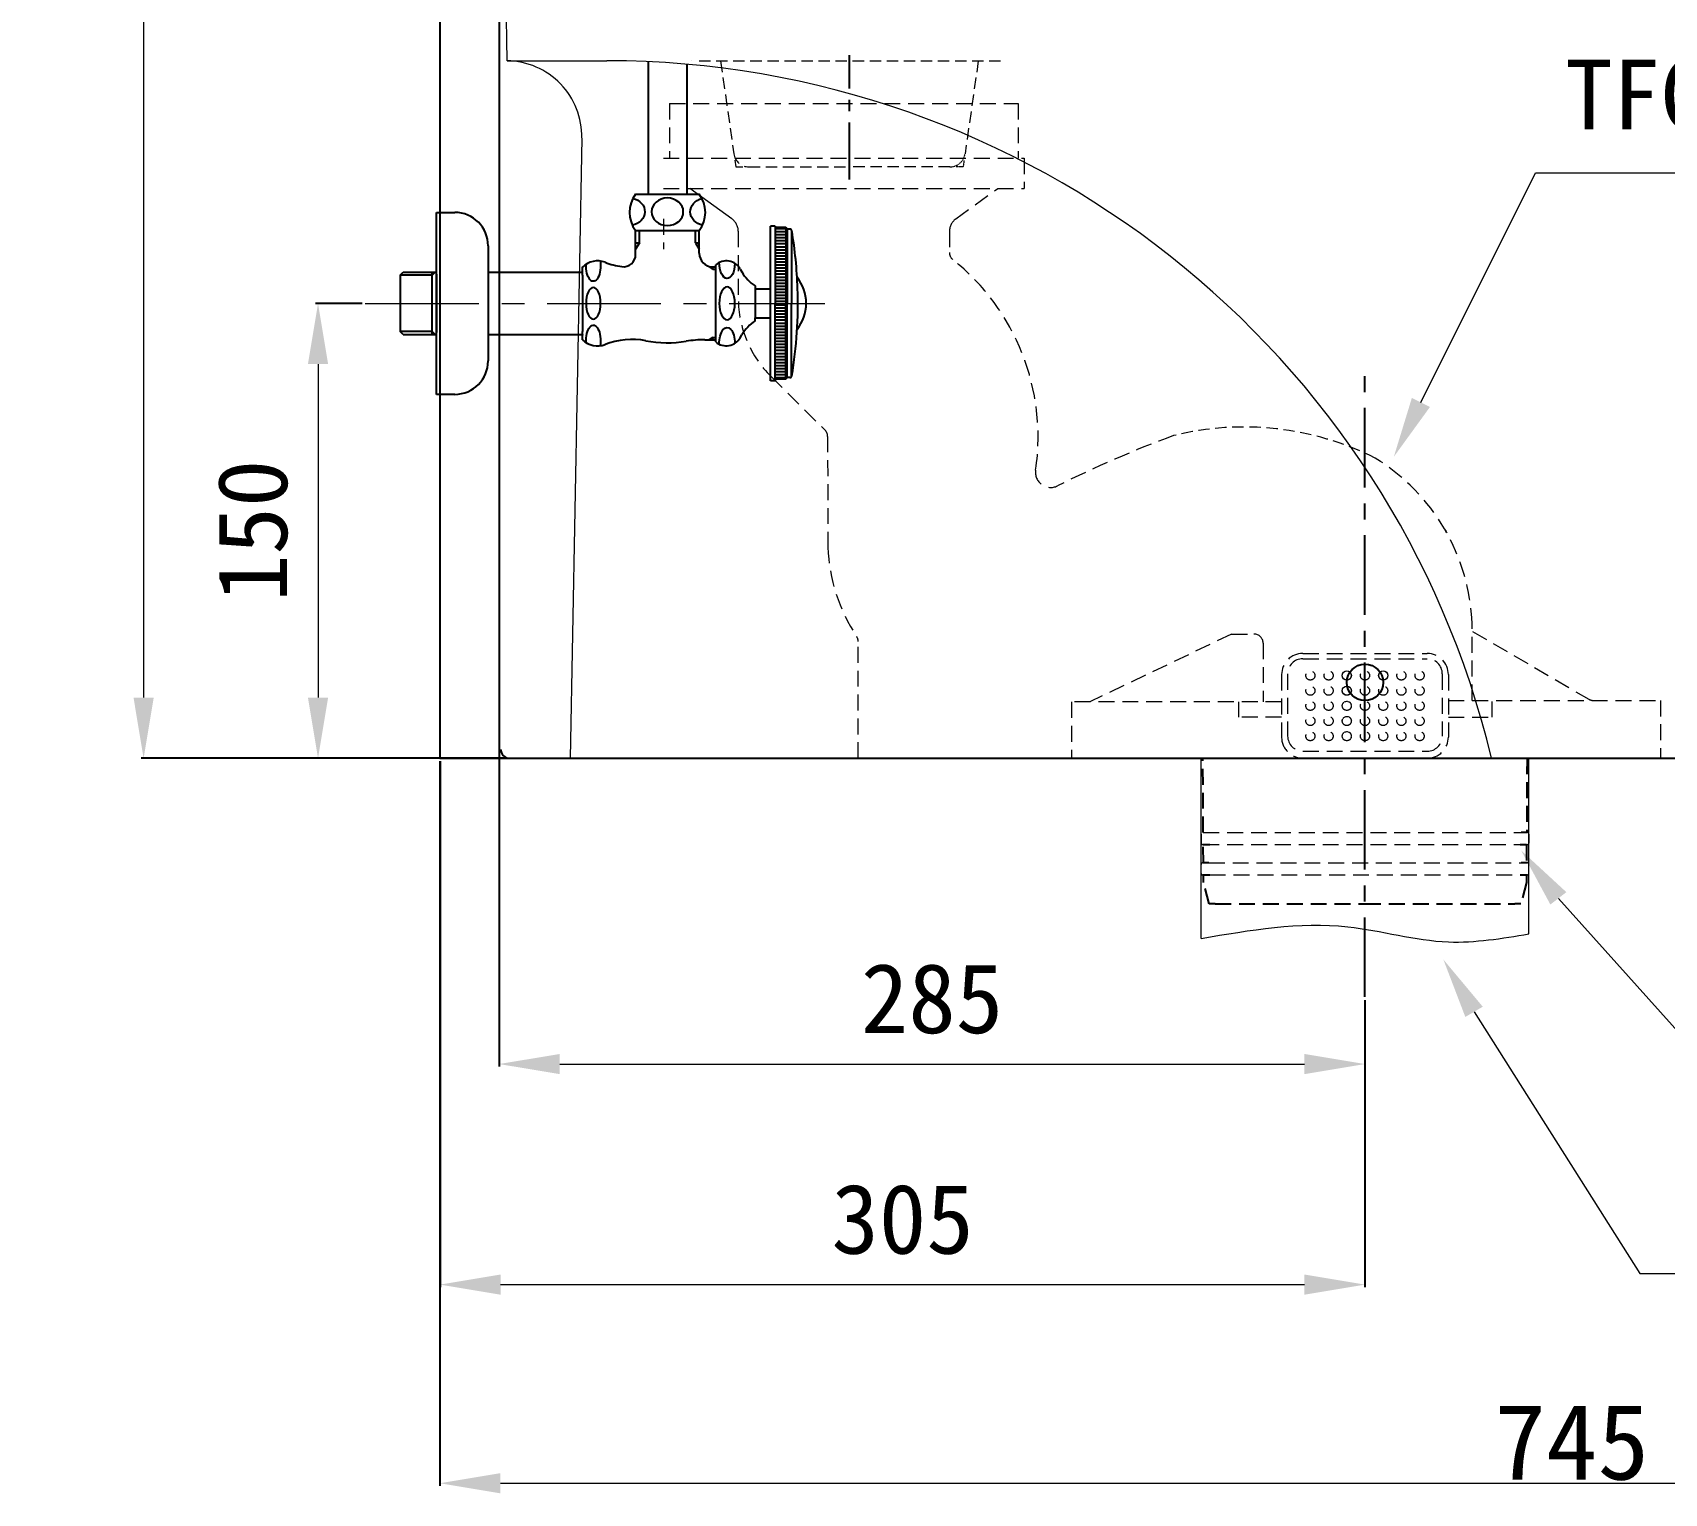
# Model space of a CAD drawing. Extents: x -1426 to 1181, y -346 to 1940.
# Drawn here: x -1426 to -888, y -346 to 136 of the extents above; entities that cross this region are included whole.
import ezdxf

# ---------------------------------------------------------------- set-up
doc = ezdxf.new("R2010")
doc.units = 0
doc.header["$LTSCALE"] = 3
doc.header["$MEASUREMENT"] = 0
doc.linetypes.add('CENTER', pattern=[2, 1.25, -0.25, 0.25, -0.25])
doc.linetypes.add('HIDDEN', pattern=[0.375, 0.25, -0.125])
doc.layers.get('0').update_dxf_attribs({"linetype": 'CONTINUOUS'})
doc.layers.get('DEFPOINTS').update_dxf_attribs({"linetype": 'CONTINUOUS'})
for name, color, linetype, lineweight in [('1', 1, 'CENTER', 5), ('2', 2, 'HIDDEN', 9), ('3', 3, 'CONTINUOUS', 15)]:
    doc.layers.add(name, color=color, linetype=linetype, lineweight=lineweight)
for name, color, linetype in [('4', 4, 'CONTINUOUS'), ('6', 6, 'CONTINUOUS'), ('CENTER', 2, 'CENTER')]:
    doc.layers.add(name, color=color, linetype=linetype)
doc.styles.add('ROMANS', font='romans', dxfattribs={"height": 10.144927})
doc.dimstyles.get("Standard").update_dxf_attribs({"dimtxt": 0.18, "dimasz": 0.18, "dimexe": 0.18, "dimexo": 0.0625, "dimgap": 0.09, "dimtad": 0, "dimtih": 1, "dimtoh": 1, "dimdec": 4, "dimzin": 0, "dimdsep": 46, "dimtxsty": 'Standard', "dimcen": 0.09, "dimadec": 0, "dimazin": 0, "dimtfac": 1, "dimtdec": 4, "dimtofl": 0, "dimtmove": 0, "dimatfit": 3, "dimfxl": 0, "dimtolj": 1, "dimtzin": 0, "dimarcsym": 0})

# ---------------------------------------------------------------- blocks, each defined once
blk = doc.blocks.new('*D9')
at = {"color": 3, "linetype": 'Continuous', "lineweight": -2}
for p, q in [((-1317.22, 46.39), (-1332.58, 46.39)), ((-1292.56, -103.61), (-1332.58, -103.61))]:
    blk.add_line(p, q, dxfattribs=at)
at = {"color": 3, "linetype": 'Continuous', "lineweight": 0}
blk.add_line((-1331.78, 26.39), (-1331.78, -83.61), dxfattribs=at)
at = {"color": 3, "linetype": 'Continuous'}
for points in [[(-1335.11, 26.39), (-1328.45, 26.39), (-1331.78, 46.39)], [(-1335.11, -83.61), (-1328.45, -83.61), (-1331.78, -103.61)]]:
    blk.add_solid(points, dxfattribs=at)
at = {"layer": 'DEFPOINTS', "color": 0, "linetype": 'Continuous'}
for p in [(-1316.22, 46.39), (-1331.78, -103.61), (-1291.56, -103.61)]:
    blk.add_point(p, dxfattribs=at)
at = {"color": 2, "linetype": 'Continuous', "lineweight": 5, "insert": (-1353.28, -28.61), "char_height": 23, "attachment_point": 5, "rotation": 90}
blk.add_mtext('\\A1;150', dxfattribs=at)
blk = doc.blocks.new('*D10')
at = {"color": 3, "linetype": 'Continuous', "lineweight": -2}
for p, q in [((-1272.06, 266.13), (-1272.06, -205.26)), ((-986.56, -183.34), (-986.56, -205.26))]:
    blk.add_line(p, q, dxfattribs=at)
at = {"color": 3, "linetype": 'Continuous', "lineweight": 0}
blk.add_line((-1252.06, -204.46), (-1006.56, -204.46), dxfattribs=at)
at = {"color": 3, "linetype": 'Continuous'}
for points in [[(-1252.06, -201.13), (-1252.06, -207.79), (-1272.06, -204.46)], [(-1006.56, -201.13), (-1006.56, -207.79), (-986.56, -204.46)]]:
    blk.add_solid(points, dxfattribs=at)
at = {"layer": 'DEFPOINTS', "color": 0, "linetype": 'Continuous'}
for p in [(-1272.06, 267.13), (-986.56, -182.34), (-986.56, -204.46)]:
    blk.add_point(p, dxfattribs=at)
at = {"color": 2, "linetype": 'Continuous', "lineweight": 5, "insert": (-1129.31, -182.96), "char_height": 23, "attachment_point": 5}
blk.add_mtext('\\A1;285', dxfattribs=at)
blk = doc.blocks.new('*D11')
at = {"color": 3, "linetype": 'Continuous', "lineweight": -2}
for p, q in [((-1291.56, -104.61), (-1291.56, -277.99)), ((-986.56, -183.34), (-986.56, -277.99))]:
    blk.add_line(p, q, dxfattribs=at)
at = {"color": 3, "linetype": 'Continuous', "lineweight": 0}
blk.add_line((-1271.56, -277.19), (-1006.56, -277.19), dxfattribs=at)
at = {"color": 3, "linetype": 'Continuous'}
for points in [[(-1271.56, -273.86), (-1271.56, -280.52), (-1291.56, -277.19)], [(-1006.56, -273.86), (-1006.56, -280.52), (-986.56, -277.19)]]:
    blk.add_solid(points, dxfattribs=at)
at = {"layer": 'DEFPOINTS', "color": 0, "linetype": 'Continuous'}
for p in [(-1291.56, -103.61), (-986.56, -182.34), (-986.56, -277.19)]:
    blk.add_point(p, dxfattribs=at)
at = {"color": 2, "linetype": 'Continuous', "lineweight": 5, "insert": (-1139.03, -255.69), "char_height": 23, "attachment_point": 5}
blk.add_mtext('\\A1;305', dxfattribs=at)
blk = doc.blocks.new('*D17')
at = {"color": 3, "lineweight": -2}
for p, q in [((-1246.79, 461.81), (-1390.09, 461.81)), ((-1269.56, -103.61), (-1390.09, -103.61))]:
    blk.add_line(p, q, dxfattribs=at)
at = {"color": 3, "linetype": 'Continuous', "lineweight": 0}
blk.add_line((-1389.29, 441.81), (-1389.29, -83.61), dxfattribs=at)
at = {"color": 3}
for points in [[(-1392.62, 441.81), (-1385.96, 441.81), (-1389.29, 461.81)], [(-1392.62, -83.61), (-1385.96, -83.61), (-1389.29, -103.61)]]:
    blk.add_solid(points, dxfattribs=at)
at = {"layer": 'DEFPOINTS', "color": 0}
for p in [(-1245.79, 461.81), (-1389.29, -103.61), (-1268.56, -103.61)]:
    blk.add_point(p, dxfattribs=at)
at = {"color": 2, "insert": (-1410.79, 227.49), "char_height": 23, "attachment_point": 5, "rotation": 90}
blk.add_mtext('\\A1;565', dxfattribs=at)
blk = doc.blocks.new('*D22')
at = {"color": 3, "lineweight": -2}
for p, q in [((-545.1, 267.17), (-545.1, -343.5)), ((-1291.64, -104.61), (-1291.64, -343.5))]:
    blk.add_line(p, q, dxfattribs=at)
at = {"color": 3, "linetype": 'Continuous', "lineweight": 0}
blk.add_line((-1271.64, -342.7), (-565.1, -342.7), dxfattribs=at)
at = {"color": 3}
for points in [[(-1271.64, -339.37), (-1271.64, -346.03), (-1291.64, -342.7)], [(-565.1, -339.37), (-565.1, -346.03), (-545.1, -342.7)]]:
    blk.add_solid(points, dxfattribs=at)
at = {"layer": 'DEFPOINTS', "color": 0}
for p in [(-545.1, 268.17), (-1291.64, -103.61), (-545.1, -342.7)]:
    blk.add_point(p, dxfattribs=at)
at = {"color": 2, "insert": (-918.37, -329.2), "char_height": 25, "attachment_point": 5}
blk.add_mtext('\\A1;745', dxfattribs=at)

msp = doc.modelspace()

# ---------------------------------------------------------------- linework, layer by layer
at = {"color": 7, "linetype": 'HIDDEN', "ltscale": 3}
msp.add_line((-1208.48, 126.39), (-1208.48, 126.39), dxfattribs=at)
at = {"color": 1, "linetype": 'CENTER', "ltscale": 5}
msp.add_line((-1156.56, 87.29), (-1156.56, 128.19), dxfattribs=at)
at = {"color": 2, "linetype": 'HIDDEN', "lineweight": 0, "ltscale": 7}
for p, q in [((-1215.91, 112.29), (-1100.91, 112.29)), ((-1215.91, 112.29), (-1215.91, 94.29)), ((-1100.91, 112.29), (-1100.91, 94.29)), ((-1217.91, 94.29), (-1098.91, 94.29)), ((-1098.91, 94.29), (-1098.91, 84.29)), ((-1217.91, 84.29), (-1098.91, 84.29)), ((-1121.51, 74.23), (-1107.61, 84.29)), ((-1217.91, 74.29), (-1217.91, 64.29)), ((-1193.21, 70.18), (-1193.19, 46.95)), ((-1123.58, 70.2), (-1123.61, 63.21)), ((-1182.51, 22.37), (-1164.64, 4.64)), ((-1163.75, 2.52), (-1163.69, -34.02)), ((-1030.57, -62.65), (-1077.28, -85.05)), ((-1030.57, -62.65), (-1023.16, -62.65)), ((-951.27, -84.55), (-951.27, -59.32)), ((-951.07, -61.85), (-912.78, -84.14)), ((-1153.68, -103.61), (-1153.68, -65.12)), ((-1020.16, -65.65), (-1020.16, -85.05)), ((-1007.06, -69.05), (-966.06, -69.05)), ((-1007.06, -70.8), (-966.06, -70.8)), ((-1014.06, -76.05), (-1014.06, -96.61)), ((-1012.06, -75.8), (-1012.06, -96.3)), ((-961.06, -75.8), (-961.06, -96.3)), ((-959.06, -76.05), (-959.06, -96.61)), ((-1014.07, -85.05), (-1083.33, -85.05)), ((-1083.33, -85.05), (-1083.33, -103.61)), ((-1028.23, -85.05), (-1028.23, -90.11)), ((-959.06, -84.55), (-889.17, -84.55)), ((-944.68, -90.11), (-944.68, -84.55)), ((-889.17, -84.55), (-889.17, -103.61)), ((-1014.07, -90.11), (-1028.23, -90.11)), ((-959.06, -90.11), (-944.68, -90.11)), ((-1007.06, -101.3), (-966.06, -101.3)), ((-1039.89, -128.11), (-933.05, -128.11)), ((-1039.87, -132.11), (-1040.08, -132.11)), ((-1039.87, -132.11), (-933.05, -132.11)), ((-1038.06, -138.11), (-935.06, -138.11)), ((-1037.76, -142.11), (-935.36, -142.11))]:
    msp.add_line(p, q, dxfattribs=at)
at = {"color": 2}
for p, q in [((-1151.56, -103.61), (-1041.88, -103.61)), ((-947.55, -103.61), (-651.56, -103.61))]:
    msp.add_line(p, q, dxfattribs=at)
at = {"color": 3, "linetype": 'Continuous', "lineweight": 0}
for p, q in [((-1040.58, -163.04), (-1040.58, -103.61)), ((-932.55, -161.54), (-932.55, -103.61))]:
    msp.add_line(p, q, dxfattribs=at)
at = {"color": 2, "linetype": 'HIDDEN', "ltscale": 7}
for p, q in [((-1039.89, -128.11), (-1040, -103.61)), ((-933.13, -103.61), (-933.24, -128.11)), ((-933.24, -128.11), (-935.06, -128.11)), ((-1039.87, -132.11), (-1037.76, -132.11)), ((-1039.84, -138.11), (-1039.87, -132.11)), ((-935.36, -132.11), (-933.26, -132.11)), ((-933.26, -132.11), (-933.29, -138.11)), ((-1038.06, -138.11), (-1040.08, -138.11)), ((-933.05, -138.11), (-935.06, -138.11)), ((-1040.08, -142.11), (-1037.76, -142.11)), ((-1039.81, -144.61), (-1039.83, -142.11)), ((-1037.96, -151.61), (-1039.81, -144.61)), ((-935.36, -142.11), (-933.05, -142.11)), ((-933.31, -144.61), (-935.16, -151.61)), ((-933.3, -142.11), (-933.31, -144.61)), ((-1035.96, -151.61), (-1037.96, -151.61)), ((-1035.96, -151.61), (-986.56, -151.61)), ((-986.56, -151.61), (-937.16, -151.61)), ((-935.16, -151.61), (-937.16, -151.61))]:
    msp.add_line(p, q, dxfattribs=at)
at = {"color": 2, "linetype": 'Continuous', "lineweight": 0}
for p, q in [((-1040.58, -128.61), (-1040.58, -131.61)), ((-932.55, -128.61), (-932.55, -131.61))]:
    msp.add_line(p, q, dxfattribs=at)
at = {"color": 2, "linetype": 'HIDDEN', "lineweight": 0, "ltscale": 7}
for centre in [(-1004.56, -76.33), (-1004.56, -81.33), (-1004.56, -86.33), (-1004.56, -91.33), (-1004.56, -96.33)]:
    msp.add_circle(centre, 1.5, dxfattribs=at)
at = {"color": 7}
msp.add_circle((-986.56, -78.61), 6, dxfattribs=at)
msp.add_circle((-986.56, -78.61), 6, dxfattribs=at)
at = {"color": 2, "linetype": 'HIDDEN', "lineweight": 0, "ltscale": 7}
for centre, radius, start, end in [((-1198.21, 70.17), 5, 0.0447, 54.1067), ((-1118.58, 70.18), 5, 125.8861, 179.7556), ((-1120.61, 63.19), 3, 179.7556, 231.4151), ((-1169.11, 2.41), 74.76, 351.5468, 51.4151), ((-1156.8, 48.15), 36.41, 181.8849, 225.0733), ((-1166.75, 2.51), 3, 0.0895, 45.2408), ((-918.62, -352.66), 378.84, 110.2437, 116.5549), ((-1018.22, -61.76), 67, 2.0828, 58.4605), ((-1090.22, -9.32), 5, 171.5468, 296.5549), ((-1105.62, -31.51), 58.13, 182.4762, 213.3534), ((-1156.68, -65.12), 3, 0, 33.3534), ((-1023.16, -65.65), 3, 0, 90), ((-1007.06, -76.05), 7, 90, 180), ((-966.06, -76.05), 7, 360, 90), ((-1007.06, -75.8), 5, 90, 180), ((-966.06, -75.8), 5, 0, 90), ((-911.27, -81.55), 3, 239.7939, 270), ((-1007.06, -96.61), 7, 179.7381, 270), ((-1007.06, -96.3), 5, 180, 270), ((-966.06, -96.3), 5, 270, 0), ((-966.06, -96.61), 7, 270, 0), ((-933.05, -128.61), 0.5, 0, 90), ((-1040.08, -131.61), 0.5, 180, 270), ((-933.05, -131.61), 0.5, 270, 360), ((-1040.08, -138.61), 0.5, 90, 180), ((-933.05, -138.61), 0.5, 0, 90), ((-1040.08, -141.61), 0.5, 180, 270), ((-933.05, -141.61), 0.5, 270, 0)]:
    msp.add_arc(centre, radius, start, end, dxfattribs=at)
at = {"color": 2, "linetype": 'HIDDEN', "lineweight": 0, "ltscale": 5}
msp.add_arc((-1026.46, -90.64), 96.26, 63.2809, 103.9725, dxfattribs=at)
at = {"color": 7}
msp.add_arc((-1268.56, -100.61), 3, 180, 270, dxfattribs=at)
at = {"color": 3, "linetype": 'Continuous', "lineweight": 0}
msp.add_spline([(-1040.58, -163.04), (-992.26, -159.2), (-959.01, -164.17), (-932.55, -161.54)], degree=3, dxfattribs=at)
at = {"layer": '1', "color": 7, "linetype": 'ByBlock'}
for p, q in [((-1269.4, 126.39), (-1271.45, 268.37)), ((-1269.4, 126.39), (-1236.56, 126.39)), ((-1244.82, 100.92), (-1248.63, -103.61)), ((-1248.63, -103.61), (-695.63, -103.61))]:
    msp.add_line(p, q, dxfattribs=at)
at = {"layer": '1', "color": 252, "linetype": 'Continuous'}
msp.add_line((-1195.32, 74.25), (-1209.21, 84.29), dxfattribs=at)
at = {"layer": '1', "linetype": 'CENTER', "ltscale": 10}
msp.add_line((-1316.22, 46.39), (-1164.68, 46.39), dxfattribs=at)
at = {"layer": '1', "color": 2, "linetype": 'HIDDEN', "ltscale": 7}
for centre in [(-998.56, -76.33), (-998.56, -76.33), (-992.56, -76.33), (-986.56, -76.33), (-980.56, -76.33), (-974.56, -76.33), (-974.56, -76.33), (-968.56, -76.33), (-968.56, -76.33), (-998.56, -81.33), (-998.56, -81.33), (-992.56, -81.33), (-986.56, -81.33), (-980.56, -81.33), (-980.56, -81.33), (-974.56, -81.33), (-974.56, -81.33), (-968.56, -81.33), (-968.56, -81.33), (-998.56, -86.33), (-998.56, -86.33), (-992.56, -86.33), (-986.56, -86.33), (-980.56, -86.33), (-980.56, -86.33), (-974.56, -86.33), (-974.56, -86.33), (-968.56, -86.33), (-968.56, -86.33), (-998.56, -91.33), (-998.56, -91.33), (-992.56, -91.33), (-986.56, -91.33), (-980.56, -91.33), (-980.56, -91.33), (-974.56, -91.33), (-974.56, -91.33), (-968.56, -91.33), (-968.56, -91.33), (-998.56, -96.33), (-998.56, -96.33), (-992.56, -96.33), (-986.56, -96.33), (-980.56, -96.33), (-980.56, -96.33), (-974.56, -96.33), (-974.56, -96.33), (-968.56, -96.33), (-968.56, -96.33)]:
    msp.add_circle(centre, 1.5, dxfattribs=at)
at = {"layer": '1', "color": 2, "linetype": 'Continuous'}
for centre in [(-992.56, -76.33), (-980.56, -76.33), (-992.56, -81.33)]:
    msp.add_circle(centre, 1.5, dxfattribs=at)
at = {"layer": '1', "color": 2, "linetype": 'HIDDEN', "ltscale": 0.3}
for centre in [(-992.56, -86.33), (-992.56, -91.33), (-992.56, -96.33)]:
    msp.add_circle(centre, 1.5, dxfattribs=at)
at = {"layer": '1', "color": 7, "linetype": 'ByBlock'}
for centre, radius, start, end in [((-1269.82, 101.39), 25, 358.9352, 89.0423), ((-1236.56, -173.61), 300, 13.4934, 90)]:
    msp.add_arc(centre, radius, start, end, dxfattribs=at)
at = {"layer": '1', "color": 252, "linetype": 'Continuous'}
msp.add_open_spline([(-960.54, -27.63), (-960.21, -28.18), (-959.89, -28.73), (-959.58, -29.29)], degree=3, dxfattribs=at)
msp.add_open_spline([(-960.54, -27.63), (-960.21, -28.18), (-959.89, -28.73), (-959.58, -29.29)], degree=3, dxfattribs=at)
at = {"layer": '2', "color": 7, "linetype": 'HIDDEN', "lineweight": 0, "ltscale": 5}
for p, q in [((-1206.12, 126.39), (-1105.61, 126.39)), ((-1199.06, 126.39), (-1194.68, 95.68)), ((-1114.06, 126.39), (-1118.45, 95.68)), ((-1194.39, 93.66), (-1194.06, 91.39)), ((-1194.06, 91.39), (-1191.68, 91.39)), ((-1189.73, 91.39), (-1156.56, 91.39)), ((-1123.4, 91.39), (-1156.56, 91.39))]:
    msp.add_line(p, q, dxfattribs=at)
at = {"layer": '2', "color": 7, "linetype": 'HIDDEN', "lineweight": 0, "ltscale": 0.1}
for p, q in [((-1118.74, 93.66), (-1119.06, 91.39)), ((-1119.06, 91.39), (-1121.44, 91.39))]:
    msp.add_line(p, q, dxfattribs=at)
at = {"layer": '2', "color": 7, "linetype": 'HIDDEN', "lineweight": 0, "ltscale": 5}
msp.add_arc((-1189.73, 96.39), 5, 188.1301, 270, dxfattribs=at)
at = {"layer": '2', "color": 7, "linetype": 'HIDDEN', "lineweight": 0, "ltscale": 0.1}
msp.add_arc((-1123.4, 96.39), 5, 270, 351.8699, dxfattribs=at)
at = {"layer": '3', "linetype": 'Continuous', "lineweight": 5}
msp.add_lwpolyline([(-968.13, 13.7), (-930.38, 89.4), (-746.74, 89.4)], dxfattribs=at)
at = {"layer": '3', "color": 3}
msp.add_lwpolyline([(-922.8, -149.82), (-873.76, -204.47), (-706.44, -204.47)], dxfattribs=at)
at = {"layer": '3'}
msp.add_lwpolyline([(-950.6, -187.23), (-895.97, -273.54), (-598.47, -273.54)], dxfattribs=at)
at = {"layer": '3', "color": 7, "linetype": 'Continuous', "ltscale": 7}
msp.add_circle((-986.56, -78.61), 6, dxfattribs=at)
at = {"layer": '3'}
msp.add_solid([(-965.15, 12.21), (-977.05, -4.2), (-971.11, 15.19)], dxfattribs=at)
at = {"layer": '3', "color": 3}
for points in [[(-920.17, -147.77), (-935.06, -134.02), (-925.43, -151.86)], [(-953.48, -188.92), (-960.72, -169.98), (-947.73, -185.55)]]:
    msp.add_solid(points, dxfattribs=at)
at = {"layer": '4'}
for p, q in [((-1222.91, 126.08), (-1222.91, 82.39)), ((-1210.21, 125.23), (-1210.21, 82.39)), ((-1227.06, 82.39), (-1222.91, 82.39)), ((-1222.91, 82.39), (-1206.06, 82.39)), ((-1292.69, 16.39), (-1292.69, 76.39)), ((-1292.69, 76.39), (-1286.69, 76.39)), ((-1227.06, 70.39), (-1206.06, 70.39)), ((-1227.06, 62.47), (-1227.06, 70.39)), ((-1225.81, 66.39), (-1225.81, 70.39)), ((-1207.31, 66.39), (-1207.31, 70.39)), ((-1206.06, 62.89), (-1206.06, 70.39)), ((-1182.56, 70.89), (-1182.56, 71.89)), ((-1181.06, 71.89), (-1182.56, 71.89)), ((-1182.56, 46.39), (-1182.56, 70.89)), ((-1181.06, 71.69), (-1181.06, 71.89)), ((-1181.06, 71.69), (-1181.06, 46.39)), ((-1177.56, 70.97), (-1181.06, 70.97)), ((-1177.56, 69.97), (-1181.06, 69.97)), ((-1177.56, 71.39), (-1180.76, 71.39)), ((-1177.06, 70.89), (-1177.56, 71.39)), ((-1177.56, 71.39), (-1177.56, 46.39)), ((-1176.24, 70.89), (-1177.06, 70.89)), ((-1177.06, 70.89), (-1177.06, 46.39)), ((-1175.65, 70.39), (-1175.65, 46.39)), ((-1275.69, 65.39), (-1275.69, 27.39)), ((-1227.06, 66.39), (-1225.81, 66.39)), ((-1225.81, 66.39), (-1227.06, 64.22)), ((-1207.31, 66.39), (-1206.06, 66.39)), ((-1207.31, 66.39), (-1206.06, 64.22)), ((-1177.56, 68.97), (-1181.06, 68.97)), ((-1177.56, 67.97), (-1181.06, 67.97)), ((-1177.56, 66.97), (-1181.06, 66.97)), ((-1177.56, 65.97), (-1181.06, 65.97)), ((-1177.56, 64.97), (-1181.06, 64.97)), ((-1177.56, 63.97), (-1181.06, 63.97)), ((-1177.56, 62.97), (-1181.06, 62.97)), ((-1177.56, 61.97), (-1181.06, 61.97)), ((-1177.56, 60.97), (-1181.06, 60.97)), ((-1177.56, 59.97), (-1181.06, 59.97)), ((-1304.69, 55.64), (-1303.69, 56.64)), ((-1294.19, 55.64), (-1304.69, 55.64)), ((-1304.56, 37.14), (-1304.56, 55.64)), ((-1303.69, 56.64), (-1292.69, 56.64)), ((-1294.19, 55.64), (-1293.19, 56.64)), ((-1294.19, 36.14), (-1294.19, 56.64)), ((-1292.69, 56.02), (-1292.69, 36.75)), ((-1275.69, 56.64), (-1244.56, 56.64)), ((-1244.57, 55.64), (-1244.57, 58.39)), ((-1244.56, 55.64), (-1244.56, 37.14)), ((-1201.56, 57.64), (-1202.86, 58.58)), ((-1201.56, 58.39), (-1200.65, 58.39)), ((-1201.56, 57.64), (-1201.56, 58.39)), ((-1201.56, 57.64), (-1200.65, 57.64)), ((-1200.65, 58.39), (-1200.65, 59.11)), ((-1200.65, 34.39), (-1200.65, 58.39)), ((-1192.54, 57.71), (-1191.99, 56.75)), ((-1177.56, 58.97), (-1181.06, 58.97)), ((-1177.56, 57.97), (-1181.06, 57.97)), ((-1177.56, 56.97), (-1181.06, 56.97)), ((-1177.56, 55.97), (-1181.06, 55.97)), ((-1177.56, 54.97), (-1181.06, 54.97)), ((-1177.56, 53.97), (-1181.06, 53.97)), ((-1187.65, 52.12), (-1187.65, 51.14)), ((-1187.65, 51.14), (-1182.56, 51.14)), ((-1187.65, 51.14), (-1187.65, 41.64)), ((-1177.56, 52.97), (-1181.06, 52.97)), ((-1177.56, 51.97), (-1181.06, 51.97)), ((-1177.56, 50.97), (-1181.06, 50.97)), ((-1177.56, 49.97), (-1181.06, 49.97)), ((-1177.56, 48.97), (-1181.06, 48.97)), ((-1182.56, 20.89), (-1182.56, 46.39)), ((-1177.56, 47.97), (-1181.06, 47.97)), ((-1177.56, 46.97), (-1181.06, 46.97)), ((-1181.06, 21.09), (-1181.06, 46.39)), ((-1177.56, 45.8), (-1181.06, 45.8)), ((-1177.56, 44.8), (-1181.06, 44.8)), ((-1177.56, 43.8), (-1181.06, 43.8)), ((-1177.56, 21.39), (-1177.56, 46.39)), ((-1177.06, 21.89), (-1177.06, 46.39)), ((-1175.65, 22.39), (-1175.65, 46.39)), ((-1187.65, 40.65), (-1187.65, 41.64)), ((-1187.65, 41.64), (-1182.56, 41.64)), ((-1177.56, 42.8), (-1181.06, 42.8)), ((-1177.56, 41.8), (-1181.06, 41.8)), ((-1177.56, 40.8), (-1181.06, 40.8)), ((-1177.56, 39.8), (-1181.06, 39.8)), ((-1177.56, 38.8), (-1181.06, 38.8)), ((-1177.56, 37.8), (-1181.06, 37.8)), ((-1294.19, 37.14), (-1304.69, 37.14)), ((-1303.69, 36.14), (-1304.69, 37.14)), ((-1303.69, 36.14), (-1292.69, 36.14)), ((-1293.19, 36.14), (-1294.19, 37.14)), ((-1275.69, 36.14), (-1244.56, 36.14)), ((-1244.56, 34.39), (-1244.56, 37.14)), ((-1244.56, 36.14), (-1244.56, 35.95)), ((-1244.56, 34.39), (-1244.56, 35.95)), ((-1204.28, 34.39), (-1200.65, 34.39)), ((-1201.56, 35.14), (-1202.86, 34.39)), ((-1201.56, 35.14), (-1200.65, 35.14)), ((-1201.56, 34.39), (-1201.56, 35.14)), ((-1200.65, 33.67), (-1200.65, 34.39)), ((-1192.54, 35.06), (-1191.99, 36.02)), ((-1177.56, 36.8), (-1181.06, 36.8)), ((-1177.56, 35.8), (-1181.06, 35.8)), ((-1177.56, 34.8), (-1181.06, 34.8)), ((-1177.56, 33.8), (-1181.06, 33.8)), ((-1177.56, 32.8), (-1181.06, 32.8)), ((-1177.56, 31.8), (-1181.06, 31.8)), ((-1177.56, 30.8), (-1181.06, 30.8)), ((-1177.56, 29.8), (-1181.06, 29.8)), ((-1177.56, 28.8), (-1181.06, 28.8)), ((-1177.56, 27.8), (-1181.06, 27.8)), ((-1177.56, 26.8), (-1181.06, 26.8)), ((-1177.56, 25.8), (-1181.06, 25.8)), ((-1177.56, 24.8), (-1181.06, 24.8)), ((-1177.56, 23.8), (-1181.06, 23.8)), ((-1177.56, 22.8), (-1181.06, 22.8)), ((-1177.56, 21.8), (-1181.06, 21.8)), ((-1177.06, 21.89), (-1177.56, 21.39)), ((-1176.24, 21.89), (-1177.06, 21.89)), ((-1286.69, 16.39), (-1292.69, 16.39)), ((-1181.06, 20.89), (-1182.56, 20.89)), ((-1181.06, 20.89), (-1181.06, 21.09)), ((-1177.56, 21.39), (-1180.76, 21.39))]:
    msp.add_line(p, q, dxfattribs=at)
for centre, radius, start, end in [((-1219.06, 76.39), 10, 143.1301, 216.8699), ((-1214.06, 76.39), 10, 323.1301, 36.8699), ((-1286.69, 65.39), 11, 0, 90), ((-1180.76, 71.69), 0.3, 180, 270), ((-1176.24, 70.19), 0.7, 9.4934, 90), ((-1318.56, 46.39), 145, 1.9431, 9.4934), ((-1239.66, 53.39), 7, 69.0339, 134.5129), ((-1228.27, 83.11), 24.83, 249.0339, 262.2883), ((-1231.06, 62.47), 4, 262.2883, 0), ((-1201.56, 62.89), 4.5, 180, 270), ((-1197.18, 55.03), 5.36, 30, 130.4306), ((-1179.86, 63.75), 14, 210, 236.1902), ((-1184.82, 46.34), 14, 0.2473, 38.2141), ((-1318.56, 46.39), 145, 350.5066, 1.9431), ((-1184.82, 46.46), 14, 321.7859, 359.7527), ((-1179.86, 29.02), 14, 123.8098, 150), ((-1239.66, 39.38), 7, 225.5, 290.9661), ((-1228.27, 9.66), 24.83, 79.2627, 110.9661), ((-1216.56, 71.39), 38, 259.2627, 279.3048), ((-1204.28, -3.61), 38, 90, 99.3048), ((-1197.18, 37.74), 5.36, 229.5694, 330), ((-1286.69, 27.39), 11, 270, 0), ((-1176.24, 22.59), 0.7, 270, 350.5066), ((-1180.76, 21.09), 0.3, 90, 180)]:
    msp.add_arc(centre, radius, start, end, dxfattribs=at)
at = {"layer": '4', "extrusion": (0, 0, -1)}
for centre, major_axis, ratio, start_param, end_param in [((-1229.25, 76.61), (-5.23, 0), 0.866391, 1.824119, 4.49897), ((-1203.79, 76.61), (-5.23, 0), 0.866391, -1.341088, 1.301465), ((-1241, 58.89), (0, 5.22), 0.46009, 1.292018, 4.793095), ((-1196.89, 59.98), (0, 5.4), 0.478204, 1.649187, 4.692658), ((-1241, 33.97), (0, 5.22), 0.46009, 4.613779, 8.15122), ((-1196.89, 33.07), (0, 5.4), 0.478204, 4.6817, 7.825213)]:
    msp.add_ellipse(centre, major_axis=major_axis, ratio=ratio, start_param=start_param, end_param=end_param, dxfattribs=at)
for centre, major_axis, ratio in [((-1216.56, 76.61), (-5.23, 0), 0.866391), ((-1241, 46.39), (0, -5.22), 0.46009), ((-1196.89, 46.39), (0, -5.4), 0.478204)]:
    msp.add_ellipse(centre, major_axis=major_axis, ratio=ratio, dxfattribs=at)
at = {"layer": '6'}
for p, q in [((-1291.64, 1801.39), (-1291.64, -103.61)), ((-1291.64, -103.61), (605.76, -103.61))]:
    msp.add_line(p, q, dxfattribs=at)
at = {"layer": 'CENTER', "color": 1, "linetype": 'CENTER', "ltscale": 7}
msp.add_line((-986.56, -182.34), (-986.56, 26.9), dxfattribs=at)
msp.add_line((-986.56, -182.34), (-986.56, 26.9), dxfattribs=at)

# ---------------------------------------------------------------- texts
at = {"layer": '2', "linetype": 'Continuous', "lineweight": 5, "insert": (-920.51, 115.1), "char_height": 23, "attachment_point": 4, "style": 'ROMANS'}
msp.add_mtext('{\\Ftxt|c129;TFC722N}', dxfattribs=at)

# ---------------------------------------------------------------- dimensions: what is measured, and where the dimension line sits
dim = msp.add_linear_dim(base=(-1389.29, -103.61), p1=(-1245.79, 461.81), p2=(-1268.56, -103.61), angle=90, dimstyle='Standard', override={"dimtxt": 23, "dimasz": 20, "dimexe": 0.8, "dimexo": 1, "dimgap": 10, "dimtad": 1, "dimtih": 0, "dimtoh": 0, "dimdec": 0, "dimzin": 8, "dimclrd": 3, "dimclre": 3, "dimclrt": 2, "dimazin": 2, "dimtdec": 0, "dimtix": 1, "dimtofl": 1, "dimlwd": 0, "dimarcsym": 1})
dim.commit()
dim.dimension.update_dxf_attribs({"geometry": '*D17', "text_midpoint": (-1389.29, 227.49), "dimtype": 160})
dim = msp.add_linear_dim(base=(-545.1, -342.7), p1=(-1291.64, -103.61), p2=(-545.1, 268.17), text='745', dimstyle='Standard', override={"dimtxt": 25, "dimasz": 20, "dimexe": 0.8, "dimexo": 1, "dimgap": 1, "dimtad": 1, "dimtih": 0, "dimtoh": 0, "dimdec": 0, "dimzin": 8, "dimclrd": 3, "dimclre": 3, "dimclrt": 2, "dimazin": 2, "dimtdec": 0, "dimtix": 1, "dimtofl": 1, "dimlwd": 0, "dimarcsym": 1})
dim.commit()
dim.dimension.update_dxf_attribs({"geometry": '*D22', "text_midpoint": (-918.37, -329.2)})
at = {"linetype": 'Continuous', "lineweight": 5}
dim = msp.add_linear_dim(base=(-986.565, -204.459), p1=(-1272.0609, 267.1334), p2=(-986.565, -182.343), dimstyle='Standard', override={"dimtxt": 23, "dimasz": 20, "dimexe": 0.8, "dimexo": 1, "dimgap": 10, "dimtad": 1, "dimtih": 0, "dimtoh": 0, "dimdec": 0, "dimzin": 8, "dimclrd": 3, "dimclre": 3, "dimclrt": 2, "dimazin": 2, "dimtdec": 0, "dimtix": 1, "dimtofl": 1, "dimlwd": 0, "dimarcsym": 1}, dxfattribs=at)
dim.commit()
dim.dimension.update_dxf_attribs({"geometry": '*D10', "text_midpoint": (-1129.3129, -182.959)})
dim = msp.add_linear_dim(base=(-1331.78, -103.61), p1=(-1316.22, 46.39), p2=(-1291.56, -103.61), angle=90, dimstyle='Standard', override={"dimtxt": 23, "dimasz": 20, "dimexe": 0.8, "dimexo": 1, "dimgap": 10, "dimtad": 1, "dimtih": 0, "dimtoh": 0, "dimdec": 0, "dimzin": 8, "dimclrd": 3, "dimclre": 3, "dimclrt": 2, "dimazin": 2, "dimtdec": 0, "dimtix": 1, "dimtofl": 1, "dimlwd": 0, "dimarcsym": 1}, dxfattribs=at)
dim.commit()
dim.dimension.update_dxf_attribs({"geometry": '*D9', "text_midpoint": (-1331.78, -28.61), "dimtype": 160})
dim = msp.add_linear_dim(base=(-986.56, -277.19), p1=(-1291.56, -103.61), p2=(-986.56, -182.34), dimstyle='Standard', override={"dimtxt": 23, "dimasz": 20, "dimexe": 0.8, "dimexo": 1, "dimgap": 10, "dimtad": 1, "dimtih": 0, "dimtoh": 0, "dimdec": 0, "dimzin": 8, "dimclrd": 3, "dimclre": 3, "dimclrt": 2, "dimazin": 2, "dimtdec": 0, "dimtix": 1, "dimtofl": 1, "dimlwd": 0, "dimarcsym": 1}, dxfattribs=at)
dim.commit()
dim.dimension.update_dxf_attribs({"geometry": '*D11', "text_midpoint": (-1139.03, -277.19), "dimtype": 160})

doc.saveas('drawing.dxf')
